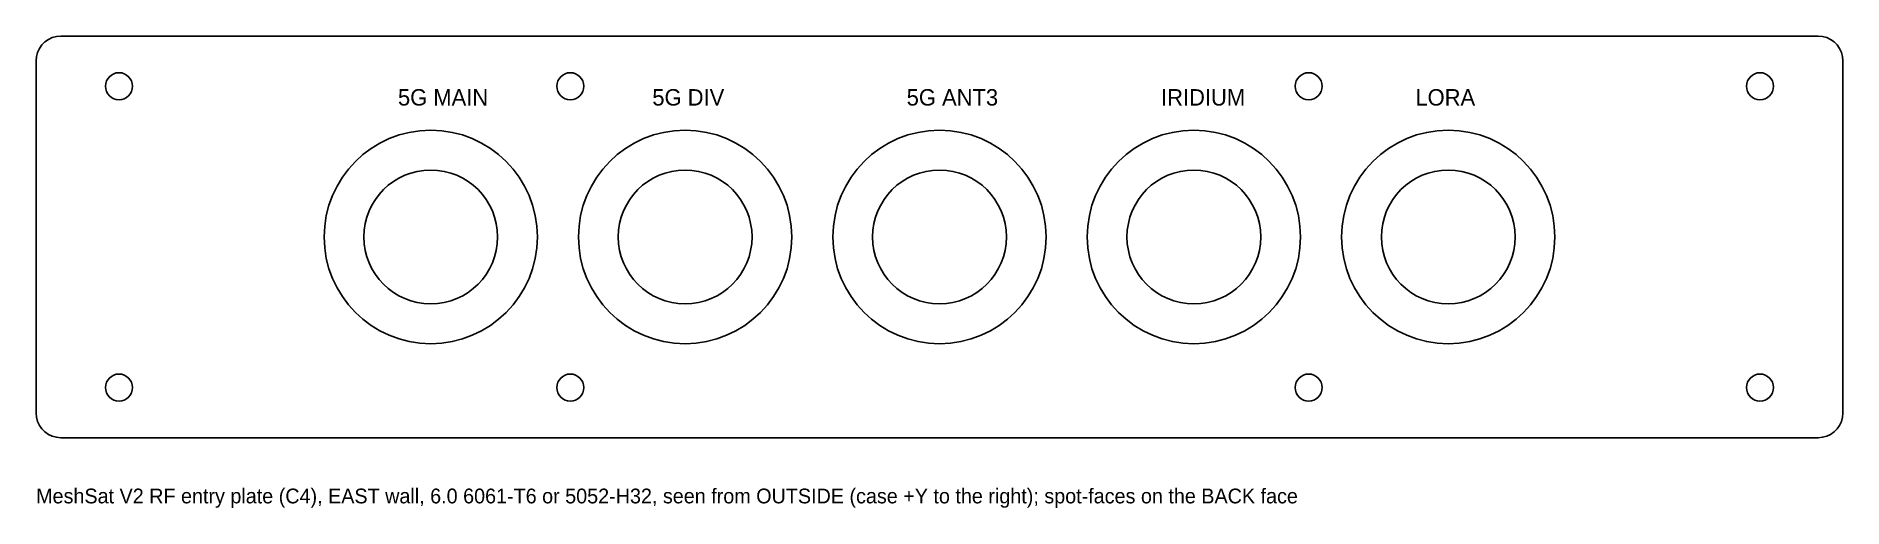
# Model space of a CAD drawing. Header units: millimetres. Extents: x -110 to 110, y 26 to 83.
import ezdxf

# ---------------------------------------------------------------- set-up
doc = ezdxf.new("R2010")
doc.units = ezdxf.units.MM
for name, color, linetype in [('NOTES', 7, 'Continuous'), ('OUTLINE', 7, 'Continuous'), ('SPOTFACE_26.0_DEPTH_1.5_BACK', 7, 'Continuous'), ('TAP_M4_DRILL_3.3', 7, 'Continuous'), ('THROUGH', 7, 'Continuous')]:
    doc.layers.add(name, color=color, linetype=linetype)

msp = doc.modelspace()

# ---------------------------------------------------------------- linework, layer by layer
at = {"layer": 'OUTLINE'}
msp.add_lwpolyline([(110.1, 80.45), (110.05, 80.97), (109.92, 81.48), (109.7, 81.95), (109.4, 82.38), (109.03, 82.75), (108.6, 83.05), (108.13, 83.27), (107.62, 83.4), (107.1, 83.45), (-107.1, 83.45), (-107.62, 83.4), (-108.13, 83.27), (-108.6, 83.05), (-109.03, 82.75), (-109.4, 82.38), (-109.7, 81.95), (-109.92, 81.48), (-110.05, 80.97), (-110.1, 80.45), (-110.1, 37.55), (-110.05, 37.03), (-109.92, 36.52), (-109.7, 36.05), (-109.4, 35.62), (-109.03, 35.25), (-108.6, 34.95), (-108.13, 34.73), (-107.62, 34.6), (-107.1, 34.55), (107.1, 34.55), (107.62, 34.6), (108.13, 34.73), (108.6, 34.95), (109.03, 35.25), (109.4, 35.62), (109.7, 36.05), (109.92, 36.52), (110.05, 37.03), (110.1, 37.55)], close=True, dxfattribs=at)
at = {"layer": 'SPOTFACE_26.0_DEPTH_1.5_BACK'}
for centre in [(-62, 59), (-31, 59), (0, 59), (31, 59), (62, 59)]:
    msp.add_circle(centre, 13, dxfattribs=at)
at = {"layer": 'TAP_M4_DRILL_3.3'}
for centre in [(-100, 77.35), (-45, 77.35), (45, 77.35), (100, 77.35), (-100, 40.65), (-45, 40.65), (45, 40.65), (100, 40.65)]:
    msp.add_circle(centre, 1.65, dxfattribs=at)
at = {"layer": 'THROUGH'}
for centre in [(-62, 59), (-31, 59), (0, 59), (31, 59), (62, 59)]:
    msp.add_circle(centre, 8.15, dxfattribs=at)

# ---------------------------------------------------------------- texts
at = {"layer": 'NOTES'}
for s, height, p in [('5G MAIN', 2, (-66, 75)), ('5G DIV', 2, (-35, 75)), ('5G ANT3', 2, (-4, 75)), ('IRIDIUM', 2, (27, 75)), ('LORA', 2, (58, 75)), ('MeshSat V2 RF entry plate (C4), EAST wall, 6.0 6061-T6 or 5052-H32, seen from OUTSIDE (case +Y to the right); spot-faces on the BACK face', 1.8, (-110.1, 26.55))]:
    msp.add_text(s, height=height, dxfattribs=at).set_placement(p)

doc.saveas('drawing.dxf')
